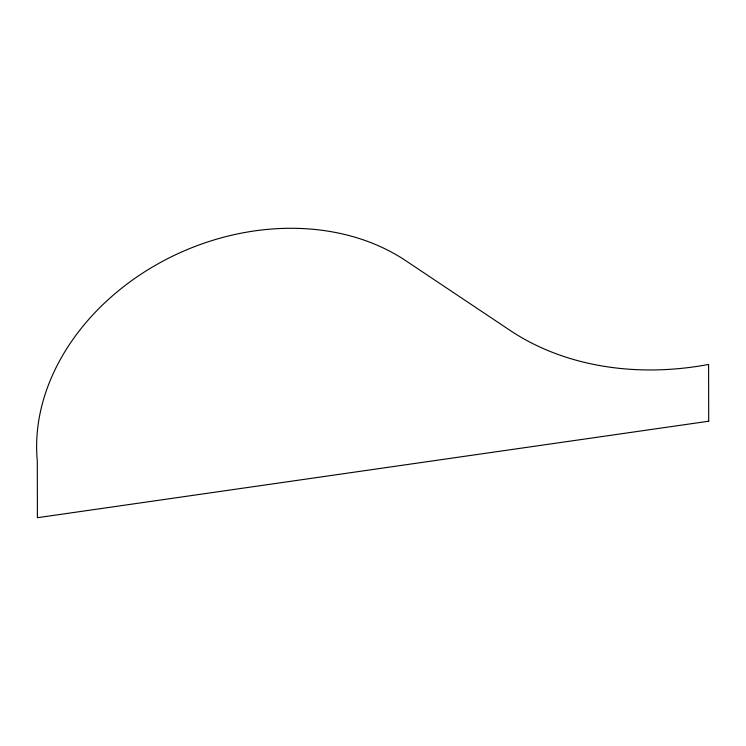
<?xml version="1.0" encoding="UTF-8"?>
<svg xmlns="http://www.w3.org/2000/svg" width="746" height="746" viewBox="0 0 746 746"><rect width="100%" height="100%" fill="white"/><g stroke="black" fill="none" stroke-linecap="round" stroke-linejoin="round"><path stroke-width="1.12" d="M708.7 421.22L37.403 517.715L37.3 460.935A224.854 179.105 -23.6 0 1 161.341 261.986A224.854 179.105 -23.6 0 1 405.731 260.68L510.059 330.394A274.593 218.718 -23.6 0 0 708.597 364.44L708.7 421.22"/></g></svg>
